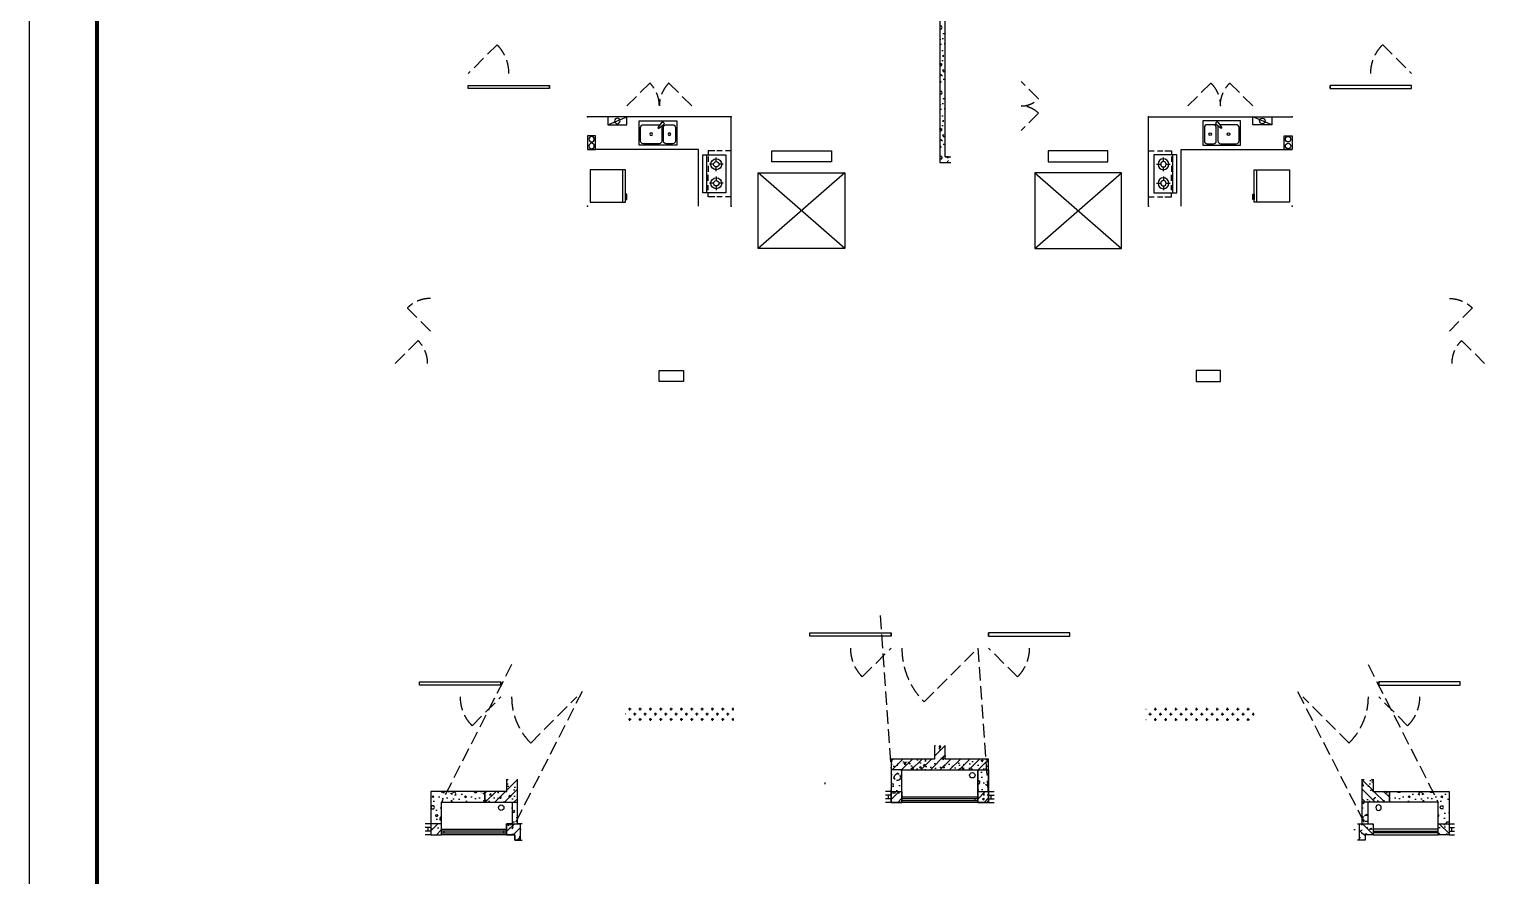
# Model space of a CAD drawing. Extents: x -624355 to 2378000, y 0 to 1700000.
# Drawn here: x 375645 to 402645, y 681728 to 697340 of the extents above; entities that cross this region are included whole.
import ezdxf
from ezdxf.enums import TextEntityAlignment as Align

# ---------------------------------------------------------------- set-up
doc = ezdxf.new("R2010")
doc.units = 0
doc.header["$LTSCALE"] = 1000
doc.header["$MEASUREMENT"] = 0
doc.linetypes.add('DASH', pattern=[0.35, 0.25, -0.1])
doc.layers.get('0').update_dxf_attribs({"linetype": 'CONTINUOUS'})
for name, color, linetype in [('AD-NAME-ROOM', 9, 'CONTINUOUS'), ('AE-ELEV-4', 251, 'CONTINUOUS'), ('AE-EQPM', 70, 'CONTINUOUS'), ('AE-EQPM-KICH', 84, 'CONTINUOUS'), ('AE-HDWR', 8, 'CONTINUOUS'), ('AE-PATN-MATE', 8, 'CONTINUOUS'), ('AE-PIPE', 10, 'CONTINUOUS'), ('AE-WALL', 255, 'CONTINUOUS'), ('AE-WALL-HACH', 15, 'CONTINUOUS'), ('AE-WIND', 11, 'CONTINUOUS'), ("Ax-07-F02-WY1$0$AX-01-P01-F(01)$0$Ax-A-Comp-Wall-F(01')$0$A-Wall-Fnsh", 152, 'CONTINUOUS'), ('C-SHET-SHET', 144, 'CONTINUOUS'), ('C-XREF-INT', 7, 'CONTINUOUS'), ('PX-05-TYN-ZUO$0$PX-B-COMP-WALL-BZ-LG-SUN$0$P-太阳能', 6, 'CONTINUOUS')]:
    doc.layers.add(name, color=color, linetype=linetype)
doc.layers.add('内框', color=8, linetype='CONTINUOUS', plot=False)
doc.layers.get('C-XREF-INT').off()
doc.styles.get("Standard").update_dxf_attribs({"font": '', "width": 0.7})
doc.styles.add('黑体', font='simhei.ttf')
doc.styles.get('Standard').set_extended_font_data('SimSun')

# ---------------------------------------------------------------- blocks, each defined once
blk = doc.blocks.new('对开门冰箱')
at = {"layer": 'AE-EQPM-KICH'}
for p, q in [((75, -700), (75, -50)), ((75, -50), (675, -50)), ((675, -50), (675, -700)), ((675, -650), (75, -650)), ((675, -700), (75, -700))]:
    blk.add_line(p, q, dxfattribs=at)
blk.add_lwpolyline([(625, -700), (625, -725), (525, -725), (525, -700)], close=True, dxfattribs=at)
blk = doc.blocks.new('AX-E2-COMP-WALL$0$JB-RanQiReShuiQi')
at = {"layer": 'AE-EQPM-KICH'}
blk.add_line((-175, 75), (175, -75), dxfattribs=at)
blk.add_lwpolyline([(175, -75), (-175, -75), (-175, 75), (175, 75)], close=True, dxfattribs=at)
blk.add_circle((0, 0), 51, dxfattribs=at)
blk = doc.blocks.new('AX-E2-COMP-WALL$0$hr-rqb')
at = {"layer": 'AE-EQPM-KICH'}
blk.add_lwpolyline([(-125, -150), (-125, 0), (125, 0), (125, -150)], close=True, dxfattribs=at)
for centre in [(-62.5, -75), (62.5, -75)]:
    blk.add_circle(centre, 50, dxfattribs=at)
blk = doc.blocks.new('PX-05-TYN-ZUO$0$20170321181117')
at = {"layer": 'AE-PATN-MATE'}
h = blk.add_hatch(dxfattribs=at)
h.set_pattern_fill('CROSS', color=256, scale=60, style=0)
h.set_pattern_definition([(0, (-193867.23, 175119.19), (95.25, 95.25), [47.625, -142.875]), (90, (-193843.42, 175095.38), (-95.25, 95.25), [47.625, -142.875])])
h.paths.add_polyline_path([(350, -400), (2350, -400), (2350, -100), (350, -100)])
blk = doc.blocks.new('JB-XiDiPen-2a-Auto')
at = {"layer": 'AE-EQPM-KICH'}
for p, q in [((-320, -195), (-320, -445)), ((-150, -145), (-270, -145)), ((-94, -101, -60), (-106, -113, -60)), ((-8, -217, -60), (-104, -144, -60)), ((-100, -445), (-100, -195)), ((-70, -195), (-70, -445)), ((-63, -105, -60), (4, -205, -60)), ((270, -145), (-20, -145)), ((4, -205, -60), (-8, -217, -60)), ((320, -445), (320, -195)), ((-270, -495), (-150, -495)), ((-20, -495), (270, -495))]:
    blk.add_line(p, q, dxfattribs=at)
blk.add_lwpolyline([(350, -525), (350, -75), (-350, -75), (-350, -525)], close=True, dxfattribs=at)
for centre in [(-210, -320), (125, -320)]:
    blk.add_circle(centre, 25, dxfattribs=at)
for centre, radius, start, end in [((-270, -195), 50, 90, 180), ((-150, -195), 50, 0, 90), ((-92, -128, -60), 20.5, 133.2269, 232.6892), ((-80, -116, -60), 20.5, 33.7646, 133.2269), ((-20, -195), 50, 154.7083, 180), ((-20, -195), 50, 90, 106.9882), ((270, -195), 50, 0, 90), ((-270, -445), 50, 180, 270), ((-150, -445), 50, 270, 0), ((-20, -445), 50, 180, 270), ((270, -445), 50, 270, 0)]:
    blk.add_arc(centre, radius, start, end, dxfattribs=at)
blk = doc.blocks.new('JB-LuJv-2a-Auto')
at = {"layer": 'AE-EQPM-KICH'}
for p, q in [((-425, 0), (-425, -103)), ((-425, -167), (-425, -265)), ((-350, -525), (-350, -100)), ((-350, -100), (350, -100)), ((-175, -150), (-175, -225)), ((175, -150), (175, -225)), ((350, -100), (350, -525)), ((425, 0), (425, -103)), ((425, -167), (425, -265)), ((-425, -303), (-425, -425)), ((-425, -425), (-350, -425)), ((350, -450), (-350, -450)), ((350, -525), (-350, -525)), ((-319, -425), (-218, -425)), ((-225, -275), (-300, -275)), ((-175, -325), (-175, -400)), ((-148, -425), (-36, -425)), ((-50, -275), (-125, -275)), ((132, -425), (18, -425)), ((50, -275), (125, -275)), ((175, -325), (175, -400)), ((305, -425), (210, -425)), ((225, -275), (300, -275)), ((425, -425), (350, -425)), ((425, -303), (425, -425))]:
    blk.add_line(p, q, dxfattribs=at)
for centre, radius in [((-175, -275), 100), ((-175, -275), 50), ((175, -275), 100), ((175, -275), 50)]:
    blk.add_circle(centre, radius, dxfattribs=at)
blk = doc.blocks.new('*U126')
at = {"layer": 'AE-EQPM-KICH'}
for p, q in [((0, -1650), (0, 0)), ((0, 0), (2650, 0)), ((600, -1650), (600, -600)), ((600, -600), (2650, -600))]:
    blk.add_line(p, q, dxfattribs=at)
for p in [(0, 0), (2650, 0), (0, -1650)]:
    blk.add_point(p, dxfattribs=at)
blk.add_blockref('JB-XiDiPen-2a-Auto', (1350, 0), dxfattribs=at)
at = {"layer": 'AE-EQPM-KICH', "extrusion": (0, 0, -1), "zscale": -1, "rotation": 270}
blk.add_blockref('JB-LuJv-2a-Auto', (0, -1050), dxfattribs=at)
blk = doc.blocks.new('户型二维')
at = {"layer": 'AE-ELEV-4', "linetype": 'DASH'}
for points in [[(2300, 600), (1006, -1941)], [(3600, 100), (2306, -2441)]]:
    blk.add_lwpolyline(points, dxfattribs=at)
at = {"layer": 'AE-EQPM-KICH'}
for p in [(3700, 10700), (6350, 10700), (3700, 9050)]:
    blk.add_point(p, dxfattribs=at)
at = {"layer": 'AE-PATN-MATE', "linetype": 'DASH'}
for points in [[(2250, 11500, 0.198912), (2030, 12030), (1500, 11500)], [(800, 7350, 0.198912), (376, 7174), (800, 6750)], [(750, 6150, 0.198912), (574, 6574), (150, 6150)], [(1350, 0, 0.198912), (1570, -530), (2100, 0)], [(2300, 0, 0.198912), (2651, -849), (3500, 0)]]:
    blk.add_lwpolyline(points, format="xyb", dxfattribs=at)
at = {"layer": 'AE-PATN-MATE', "linetype": 'DASH', "elevation": 0}
for points in [[(5025, 10900, 0.198912), (4849, 11324), (4425, 10900)], [(5025, 10900, -0.198912), (5201, 11324), (5625, 10900)], [(8550, 900, 0.198912), (8770, 370), (9300, 900)]]:
    blk.add_lwpolyline(points, format="xyb", dxfattribs=at)
at = {"layer": 'AE-EQPM-KICH', "xscale": -1}
blk.add_blockref('*U126', (6350, 10700), dxfattribs=at)
for name, p, rotation in [('AX-E2-COMP-WALL$0$JB-RanQiReShuiQi', (4250, 10625), 180), ('AX-E2-COMP-WALL$0$hr-rqb', (3850, 10225), 270), ('对开门冰箱', (3700, 9800), 90)]:
    blk.add_blockref(name, p, dxfattribs=dict(at, rotation=rotation))
at = {"layer": 'PX-05-TYN-ZUO$0$PX-B-COMP-WALL-BZ-LG-SUN$0$P-太阳能', "xscale": -1}
blk.add_blockref('PX-05-TYN-ZUO$0$20170321181117', (6750, -80), dxfattribs=at)
blk = doc.blocks.new('房间功能')
at = {"layer": 'AD-NAME-ROOM'}
for points in [[(5020, 6020), (5470, 6020), (5470, 5820), (5020, 5820)], [(15380, 6020), (14930, 6020), (14930, 5820), (15380, 5820)]]:
    blk.add_lwpolyline(points, close=True, dxfattribs=at)
at = {"color": 8}
for points in [[(1500, 11280), (3000, 11280), (3000, 11220), (1500, 11220)], [(18900, 11280), (17400, 11280), (17400, 11220), (18900, 11220)], [(7800, 1180), (9300, 1180), (9300, 1120), (7800, 1120)], [(12600, 1180), (11100, 1180), (11100, 1120), (12600, 1120)], [(600, 280), (2100, 280), (2100, 220), (600, 220)], [(19800, 280), (18300, 280), (18300, 220), (19800, 220)]]:
    blk.add_wipeout(points, dxfattribs=at).dxf.layer = 'AE-HDWR'
at = {"layer": 'AE-HDWR', "color": 8}
for points in [[(1500, 11280), (3000, 11280), (3000, 11220), (1500, 11220)], [(18900, 11280), (17400, 11280), (17400, 11220), (18900, 11220)], [(7800, 1180), (9300, 1180), (9300, 1120), (7800, 1120)], [(12600, 1180), (11100, 1180), (11100, 1120), (12600, 1120)], [(600, 280), (2100, 280), (2100, 220), (600, 220)], [(19800, 280), (18300, 280), (18300, 220), (19800, 220)]]:
    blk.add_lwpolyline(points, close=True, dxfattribs=at)
at = {"layer": 'AE-WALL'}
for points in [[(1500, 11220), (1500, 11280)], [(3000, 11220), (3000, 11280)], [(17400, 11220), (17400, 11280)], [(18900, 11220), (18900, 11280)], [(7800, 1120), (7800, 1180)], [(9300, 1120), (9300, 1180)], [(11100, 1120), (11100, 1180)], [(12600, 1120), (12600, 1180)], [(600, 220), (600, 280)], [(2100, 220), (2100, 280)], [(18300, 220), (18300, 280)], [(19800, 220), (19800, 280)]]:
    blk.add_lwpolyline(points, dxfattribs=at)
blk = doc.blocks.new('Ax-07-F02-WY1$0$AX-01-P01-F(01)$0$A$C23455073')
at = {"layer": "Ax-07-F02-WY1$0$AX-01-P01-F(01)$0$Ax-A-Comp-Wall-F(01')$0$A-Wall-Fnsh"}
blk.add_lwpolyline([(917, 647), (917, 479), (833, 279), (833, 160)], dxfattribs=at)
blk = doc.blocks.new('1F标高')
at = {"layer": 'AE-PATN-MATE', "linetype": 'DASH'}
for points in [[(5855, 10388, 0.198912), (6173, 10520), (5855, 10838)], [(26255, 10388, 0.198912), (26573, 10520), (26255, 10838)], [(5855, 10388, -0.198912), (6173, 10256), (5855, 9938)], [(26255, 10388, -0.198912), (26573, 10256), (26255, 9938)]]:
    blk.add_lwpolyline(points, format="xyb", dxfattribs=at)
at = {"layer": 'C-XREF-INT', "rotation": 179.9995736971572}
for p in [(5540, 17017), (25940, 17017)]:
    blk.add_blockref('Ax-07-F02-WY1$0$AX-01-P01-F(01)$0$A$C23455073', p, dxfattribs=at)
blk = doc.blocks.new('THAPE_A1L2_inner')
at = {"layer": '内框'}
blk.add_lwpolyline([(0, 0), (1261, 0), (1261, 594), (0, 594)], close=True, dxfattribs=at)
at = {"layer": '内框', "const_width": 1.4}
blk.add_lwpolyline([(25, 584), (25, 10), (1251, 10), (1251, 584)], close=True, dxfattribs=at)
at = {"layer": '内框', "style": '黑体', "width": 0.8}
blk.add_attdef('内框名称', (58.89, 599.29), '', height=8, dxfattribs=at)
blk = doc.blocks.new('201311_THAPE_A1L2')
blk.add_lwpolyline([(0, 0), (1261, 0), (1261, 594), (0, 594)], close=True)
at = {"const_width": 1.4}
blk.add_lwpolyline([(25, 584), (25, 10), (1251, 10), (1251, 584)], close=True, dxfattribs=at)
blk.add_attdef('作废标记', text='', height=400).set_placement((658, 330.5), align=Align.MIDDLE_CENTER)
blk = doc.blocks.new('*U61')
for p, q in [((900, 60), (0, 60)), ((900, 0), (0, 0))]:
    blk.add_line(p, q)
for points in [[(60, 0), (0, 0), (0, 60), (60, 60)], [(840, 0), (900, 0), (900, 60), (840, 60)]]:
    blk.add_lwpolyline(points, close=True)
blk = doc.blocks.new('DT')
at = {"layer": 'AE-EQPM'}
for p, q in [((357854, 341547), (357854, 341747)), ((357854, 341747), (358954, 341747)), ((358954, 341747), (358954, 341547)), ((357604, 339947), (357604, 341347)), ((357604, 341347), (359204, 341347)), ((359204, 341347), (357604, 339947)), ((359204, 339947), (357604, 341347)), ((358954, 341547), (357854, 341547)), ((359204, 341347), (359204, 339947)), ((359204, 339947), (357604, 339947))]:
    blk.add_line(p, q, dxfattribs=at)
blk = doc.blocks.new('核心筒二维-1F')
at = {"layer": 'AE-WALL-HACH'}
h = blk.add_hatch(dxfattribs=at)
h.set_pattern_fill('加气混凝土', color=256, scale=50)
h.set_pattern_definition([(0, (177, -183), (300, 600), [0, -600]), (0, (-174, -264), (300, 600), [0, -600]), (0, (21, -270), (300, 600), [0, -600]), (0, (234, -93), (300, 600), [0, -600]), (0, (-15, -300), (300, 600), [0, -600]), (0, (294, 285), (300, 600), [0, -600]), (0, (111, 237), (300, 600), [0, -600]), (0, (207, 162), (300, 600), [0, -600]), (0, (-282, 150), (300, 600), [0, -600]), (0, (12, 123), (300, 600), [0, -600]), (0, (-102, -30), (300, 600), [0, -600]), (0, (-96, -255), (300, 600), [0, -600]), (0, (129, -279), (300, 600), [0, -600]), (0, (294, -15), (300, 600), [0, -600]), (0, (-267, -108), (300, 600), [0, -600]), (0, (-216, -6), (300, 600), [0, -600]), (0, (18, -48), (300, 600), [0, -600]), (0, (-66, -135), (300, 600), [0, -600]), (0, (-114, 63), (300, 600), [0, -600]), (0, (-39, 288), (300, 600), [0, -600]), (0, (-243, -234), (300, 600), [0, -600]), (0, (87, 165), (300, 600), [0, -600]), (0, (-192, 174), (300, 600), [0, -600]), (0, (-240, 252), (300, 600), [0, -600]), (130.6013, (257.143, 97.143), (-1499.99998, 1800), [26.342, -11037.11]), (18.435, (214.29, 108.57), (1500, 600), [27.105, -3767.628]), (90, (214.3, 82.86), (300, 600), [25.714, -1174.286]), (161.565, (240, 74.29), (-1500, 600), [27.105, -3767.628]), (53.13, (240, 74.29), (300, 600), [28.57, -2971.43]), (135, (262.86, -231.43), (-300, 600), [24.244, -1672.813]), (45, (228.57, -231.43), (300, 600), [24.244, -1672.813]), (135, (245.71, -248.57), (-300, 600), [24.244, -1672.813]), (45, (245.71, -248.57), (300, 600), [24.244, -1672.813]), (116.565, (-25.7, 171.43), (-5e-05, 1200), [31.944, -638.877]), (180, (-40, 200), (-300, 600), [34.286, -565.714]), (63.435, (-88.57, 171.43), (3e-06, 1200), [31.944, -638.877]), (116.565, (-74.3, 142.86), (-5e-05, 1200), [31.944, -638.877]), (0, (-74.3, 142.86), (300, 600), [34.286, -565.714]), (63.435, (-40, 142.86), (3e-06, 1200), [31.944, -638.877]), (107.10273, (200, -31.429), (-899.999966, 3000.000005), [38.861, -16282.903]), (143.9726, (188.57, 5.714), (-5699.99993, 4200), [38.861, -8122.02]), (180, (157.14, 28.6), (-300, 600), [37.143, -562.857]), (36.0274, (88.57, 5.714), (5699.99996, 4199.99995), [38.861, -8122.02]), (71.565, (77.14, -28.57), (900, 3000), [36.14, -3758.593]), (107.10273, (88.571, -65.714), (-899.999966, 3000.000005), [38.861, -16282.903]), (143.9726, (120, -88.57), (-5699.99993, 4200), [38.861, -8122.02]), (0, (120, -88.6), (300, 600), [37.143, -562.857]), (36.0274, (157.143, -88.57), (5699.99996, 4199.99995), [38.861, -8122.02]), (71.565, (188.57, -65.71), (900, 3000), [36.14, -3758.593]), (150.2551, (205.714, 248.57), (-900, 600), [23.035, -4814.32]), (90, (185.7, 237.14), (300, 600), [22.857, -1177.143]), (29.7449, (185.714, 237.14), (900, 600), [23.035, -4814.32]), (116.565, (65.7, -177.14), (-5e-05, 1200), [31.944, -638.877]), (168.6901, (51.43, -148.57), (-2700, 600), [29.137, -6089.686]), (41.1859, (0, -162.857), (7499.99995, 6599.99994), [30.372, -12725.802]), (90, (0, -191.43), (300, 600), [28.57, -1171.43]), (138.8141, (22.857, -211.429), (-7499.99987, 6600.00004), [30.372, -12725.802]), (16.69924, (22.857, -211.429), (9899.99993, 2999.99997), [29.83, -12498.538]), (60.9454, (51.43, -202.857), (300, 600), [29.416, -12325.34]), (109.9831, (-185.714, 74.286), (-1500.00001, 4199.99999), [33.442, -14012.198]), (155.55605, (-197.143, 105.714), (-3900.00001, 1799.99996), [34.523, -14465.131]), (24.44395, (-260, 105.714), (3900, 1799.99999), [34.523, -14465.131]), (70.0169, (-271.429, 74.286), (1500, 4199.99999), [33.442, -14012.198]), (109.9831, (-260, 42.857), (-1500.00001, 4199.99999), [33.442, -14012.198]), (160.0169, (-228.57, 31.43), (-1500, 599.99997), [33.442, -6989.378]), (19.9831, (-228.57, 31.43), (1500, 600), [33.442, -6989.378]), (70.0169, (-197.143, 42.857), (1500, 4199.99999), [33.442, -14012.198]), (122.0054, (37.14, 20), (-300.00004, 600), [26.954, -5633.434]), (18.435, (-2.86, 34.29), (1500, 600), [27.105, -3767.628]), (90, (-2.86, 8.57), (300, 600), [25.714, -1174.286]), (161.565, (22.86, 0), (-1500, 600), [27.105, -3767.628]), (54.4623, (22.857, 0), (2100, 3000), [24.578, -10298.211]), (116.565, (-137.14, -125.7), (-5e-05, 1200), [31.944, -638.877]), (180, (-151.4, -97.14), (-300, 600), [31.43, -568.57]), (59.0362, (-200, -125.714), (300, 600), [33.32, -6963.822]), (120.9638, (-182.857, -154.286), (-300.00004, 599.99997), [33.32, -6963.822]), (0, (-182.86, -154.3), (300, 600), [31.43, -568.57]), (63.435, (-151.43, -154.3), (3e-06, 1200), [31.944, -638.877])])
edge = h.paths.add_edge_path()
edge.add_line((3440, -140), (3500, -140))
edge.add_line((3500, -140), (3500, 4600))
edge.add_line((3500, 4600), (3600, 4600))
edge.add_line((3600, 4600), (3600, -240))
edge.add_line((3600, -240), (3440, -240))
at = {"layer": 'AE-WALL'}
for points in [[(3438, 4600), (3500, 4600), (3500, 4568)], [(3440, -140), (3500, -140), (3500, 4600), (3600, 4600), (3600, -240), (3440, -240)], [(3600, 4617), (3600, 4568)], [(3500, -140), (3400, -140)], [(3520, -240), (3400, -240)]]:
    blk.add_lwpolyline(points, dxfattribs=at)
at = {"layer": 'AE-WIND'}
for points in [[(1800, 7150), (2700, 7150), (2700, 6950), (1800, 6950)], [(5400, 7150), (4500, 7150), (4500, 6950), (5400, 6950)]]:
    blk.add_lwpolyline(points, close=True, dxfattribs=at)
blk.add_blockref('DT', (-357354, -341777))
at = {"xscale": -1}
blk.add_blockref('DT', (364554, -341777), dxfattribs=at)
at = {"layer": 'AE-WIND', "extrusion": (0, 0, -1), "xscale": -1, "zscale": -1, "rotation": 180}
blk.add_blockref('*U61', (-2700, 7080), dxfattribs=at)
at = {"layer": 'AE-WIND', "extrusion": (0, 0, -1), "zscale": -1, "rotation": 180}
blk.add_blockref('*U61', (-4500, 7080), dxfattribs=at)
blk = doc.blocks.new('南面中间空调板排水')
at = {"layer": 'AE-WALL-HACH'}
h = blk.add_hatch(dxfattribs=at)
h.set_pattern_fill('钢筋混凝土', color=256, scale=50)
h.set_pattern_definition([(45, (-390276.56, -686824.87), (-88.388348, 88.388348), []), (50, (-390276.56, -686824.87), (358.63009, -31.37607), [37.5, -412.5]), (355, (-390276.56, -686824.87), (-69.37567, 376.09607), [30, -330]), (100.4514, (-390246.68, -686827.48), (289.25469, 344.71977), [31.8701, -350.57106]), (46.1842, (-390276.56, -686724.87), (533.62052, -82.7595), [56.25, -618.75]), (96.6356, (-390232.1, -686731.76), (467.33135, 487.05894), [47.80514, -525.8565]), (351.1842, (-390276.56, -686724.87), (467.33097, 487.0593), [45, -495]), (21, (-390226.56, -686749.87), (298.45353, -201.30945), [37.5, -412.5]), (326, (-390226.56, -686749.87), (121.65767, 362.57502), [30, -330]), (71.4514, (-390201.7, -686766.64), (420.11131, 161.26525), [31.8701, -350.57106]), (37.5, (-390276.56, -686824.87), (6.079928, 166.446927), [0, -326, 0, -335, 0, -331.25]), (7.5, (-390276.56, -686824.87), (131.53477, 197.205856), [0, -191, 0, -318.5, 0, -126.25]), (327.5, (-390388.06, -686824.87), (266.911218, -11.277436), [0, -125, 0, -390, 0, -517.5]), (317.5, (-390438.06, -686824.87), (291.593085, 50.05249), [0, -162.5, 0, -259, 0, -367.5])])
h.paths.add_polyline_path([(600, -2394), (600, -2644), (-200, -2644), (-200, -2844), (1600, -2844), (1600, -2644), (800, -2644), (800, -2394)])
h = blk.add_hatch(dxfattribs=at)
h.set_pattern_fill('加气混凝土', color=256, scale=50)
h.set_pattern_definition([(0, (-390099.56, -687007.87), (300, 600), [0, -600]), (0, (-390450.56, -687088.87), (300, 600), [0, -600]), (0, (-390255.56, -687094.87), (300, 600), [0, -600]), (0, (-390042.56, -686917.87), (300, 600), [0, -600]), (0, (-390291.56, -687124.87), (300, 600), [0, -600]), (0, (-389982.56, -686539.87), (300, 600), [0, -600]), (0, (-390165.56, -686587.87), (300, 600), [0, -600]), (0, (-390069.56, -686662.87), (300, 600), [0, -600]), (0, (-390558.56, -686674.87), (300, 600), [0, -600]), (0, (-390264.56, -686701.87), (300, 600), [0, -600]), (0, (-390378.56, -686854.87), (300, 600), [0, -600]), (0, (-390372.56, -687079.87), (300, 600), [0, -600]), (0, (-390147.56, -687103.87), (300, 600), [0, -600]), (0, (-389982.56, -686839.87), (300, 600), [0, -600]), (0, (-390543.56, -686932.87), (300, 600), [0, -600]), (0, (-390492.56, -686830.87), (300, 600), [0, -600]), (0, (-390258.56, -686872.87), (300, 600), [0, -600]), (0, (-390342.56, -686959.87), (300, 600), [0, -600]), (0, (-390390.56, -686761.87), (300, 600), [0, -600]), (0, (-390315.56, -686536.87), (300, 600), [0, -600]), (0, (-390519.56, -687058.87), (300, 600), [0, -600]), (0, (-390189.56, -686659.87), (300, 600), [0, -600]), (0, (-390468.56, -686650.87), (300, 600), [0, -600]), (0, (-390516.56, -686572.87), (300, 600), [0, -600]), (130.601294, (-390019.42, -686727.723), (-1499.9999834, 1800.0000079), [26.34155, -11037.111]), (18.434949, (-390062.28, -686716.29), (1499.999994, 599.999996), [27.10524, -3767.6279]), (90, (-390062.28, -686742), (300, 600), [25.7143, -1174.28565]), (161.565051, (-390036.56, -686750.58), (-1500.000008, 599.999955), [27.10524, -3767.6279]), (53.130102, (-390036.56, -686750.58), (300, 600), [28.57143, -2971.4285]), (135, (-390013.7, -687056.3), (-300.000036, 599.99996), [24.24366, -1672.8126]), (45, (-390048, -687056.3), (300, 600), [24.24366, -1672.8126]), (135, (-390030.85, -687073.44), (-300.000036, 599.99996), [24.24366, -1672.8126]), (45, (-390030.85, -687073.44), (300, 600), [24.24366, -1672.8126]), (116.56505, (-390302.3, -686653.44), (-5e-05, 1199.99997), [31.94383, -638.8765]), (180, (-390316.56, -686624.87), (-300, 600), [34.2857, -565.71425]), (63.43495, (-390365.13, -686653.44), (3e-06, 1200), [31.94383, -638.8765]), (116.56505, (-390350.85, -686682), (-5e-05, 1199.99997), [31.94383, -638.8765]), (0, (-390350.85, -686682), (300, 600), [34.2857, -565.71425]), (63.43495, (-390316.56, -686682), (3e-06, 1200), [31.94383, -638.8765]), (107.102728, (-390076.562, -686856.295), (-899.9999656, 3000.00000484), [38.86135, -16282.9025]), (143.972626, (-390087.99, -686819.15), (-5699.9999277, 4199.9999952), [38.86135, -8122.02]), (180, (-390119.4, -686796.3), (-300, 600), [37.14286, -562.8571]), (36.027373, (-390187.99, -686819.15), (5699.999958, 4199.9999547), [38.86135, -8122.02]), (71.565051, (-390199.42, -686853.44), (900.000005, 2999.999995), [36.1403, -3758.5928]), (107.102728, (-390187.99, -686890.58), (-899.9999656, 3000.00000484), [38.86135, -16282.9025]), (143.972626, (-390156.562, -686913.437), (-5699.9999277, 4199.9999952), [38.86135, -8122.02]), (0, (-390156.56, -686913.44), (300, 600), [37.14286, -562.8571]), (36.027373, (-390119.42, -686913.437), (5699.999958, 4199.9999547), [38.86135, -8122.02]), (71.565051, (-390087.99, -686890.58), (900.000005, 2999.999995), [36.1403, -3758.5928]), (150.255118, (-390070.85, -686576.295), (-900.000002, 599.9999926), [23.035, -4814.3196]), (90, (-390090.85, -686587.72), (300, 600), [22.85714, -1177.14275]), (29.744881, (-390090.85, -686587.72), (900.0000005, 599.999997), [23.035, -4814.3196]), (116.56505, (-390210.85, -687002), (-5e-05, 1199.99997), [31.94383, -638.8765]), (168.690067, (-390225.134, -686973.44), (-2700.000002, 599.999985), [29.13725, -6089.6855]), (41.185925, (-390276.562, -686987.723), (7499.9999546, 6599.9999423), [30.37184, -12725.802]), (90, (-390276.56, -687016.3), (300, 600), [28.57143, -1171.4285]), (138.814074, (-390253.705, -687036.295), (-7499.9998667, 6600.000042), [30.37184, -12725.802]), (16.699244, (-390253.705, -687036.295), (9899.9999255, 2999.9999686), [29.82945, -12498.5375]), (60.945396, (-390225.134, -687027.723), (299.9999992, 599.9999947), [29.4161, -12325.3395]), (109.983106, (-390462.277, -686750.58), (-1500.00000565, 4199.9999889), [33.442, -14012.1975]), (155.556045, (-390473.705, -686719.152), (-3900.0000149, 1799.9999626), [34.523, -14465.1315]), (24.4439547, (-390536.562, -686719.152), (3900.00000195, 1799.99999134), [34.523, -14465.1315]), (70.0168934, (-390547.99, -686750.58), (1500.0000045, 4199.9999896), [33.442, -14012.1975]), (109.983106, (-390536.562, -686782.01), (-1500.00000565, 4199.9999889), [33.442, -14012.1975]), (160.016893, (-390505.134, -686793.44), (-1500.000001, 599.9999727), [33.442, -6989.3775]), (19.9831065, (-390505.134, -686793.44), (1499.9999918, 599.999999), [33.442, -6989.3775]), (70.0168934, (-390473.705, -686782.01), (1500.0000045, 4199.9999896), [33.442, -14012.1975]), (122.005383, (-390239.42, -686804.866), (-300.0000403, 599.9999694), [26.95423, -5633.434]), (18.434949, (-390279.42, -686790.58), (1499.999994, 599.999996), [27.10524, -3767.6279]), (90, (-390279.42, -686816.3), (300, 600), [25.7143, -1174.28565]), (161.565051, (-390253.705, -686824.87), (-1500.000008, 599.999955), [27.10524, -3767.6279]), (54.462322, (-390253.705, -686824.866), (2099.999997, 2999.9999955), [24.57807, -10298.2115]), (116.56505, (-390413.7, -686950.6), (-5e-05, 1199.99997), [31.94383, -638.8765]), (180, (-390428, -686922), (-300, 600), [31.42857, -568.5714]), (59.0362434, (-390476.56, -686950.58), (300.000001, 599.999997), [33.31973, -6963.822]), (120.963756, (-390459.42, -686979.15), (-300.000041, 599.9999724), [33.31973, -6963.822]), (0, (-390459.4, -686979.15), (300, 600), [31.42857, -568.5714]), (63.43495, (-390428, -686979.15), (3e-06, 1200), [31.94383, -638.8765])])
h.paths.add_polyline_path([(0, -2844), (-200, -2844), (-200, -3244), (0, -3244)])
h.paths.add_polyline_path([(1400, -2844), (1600, -2844), (1600, -3244), (1400, -3244)])
h = blk.add_hatch(dxfattribs=at)
h.set_pattern_fill('钢筋混凝土', color=256, scale=50)
h.set_pattern_definition([(45, (-391745.49, -686524.87), (-88.388348, 88.388348), []), (50, (-391745.5, -686524.87), (358.63009, -31.37607), [37.5, -412.5]), (355, (-391745.5, -686524.87), (-69.37567, 376.09607), [30, -330]), (100.4514, (-391715.6, -686527.48), (289.25469, 344.71977), [31.8701, -350.57106]), (46.1842, (-391745.5, -686424.87), (533.62052, -82.7595), [56.25, -618.75]), (96.6356, (-391701, -686431.76), (467.33135, 487.05894), [47.80514, -525.8565]), (351.1842, (-391745.5, -686424.87), (467.33097, 487.0593), [45, -495]), (21, (-391695.5, -686449.87), (298.45353, -201.30945), [37.5, -412.5]), (326, (-391695.5, -686449.87), (121.65767, 362.57502), [30, -330]), (71.4514, (-391670.6, -686466.64), (420.11131, 161.26525), [31.8701, -350.57106]), (37.5, (-391745.49, -686524.87), (6.079928, 166.446927), [0, -326, 0, -335, 0, -331.25]), (7.5, (-391745.49, -686524.87), (131.53477, 197.205856), [0, -191, 0, -318.5, 0, -126.25]), (327.5, (-391856.99, -686524.87), (266.911218, -11.277436), [0, -125, 0, -390, 0, -517.5]), (317.5, (-391906.99, -686524.87), (291.593085, 50.05249), [0, -162.5, 0, -259, 0, -367.5])])
h.paths.add_polyline_path([(-200, -3244), (0, -3244), (0, -3444), (-200, -3444)])
h.paths.add_polyline_path([(1400, -3244), (1600, -3244), (1600, -3444), (1400, -3444)])
at = {"layer": 'AE-ELEV-4', "linetype": 'DASH'}
for points in [[(-400, 0), (-200, -2844)], [(1400, -600), (1600, -3444)]]:
    blk.add_lwpolyline(points, dxfattribs=at)
at = {"layer": 'AE-PATN-MATE', "linetype": 'DASH'}
blk.add_lwpolyline([(0, -600, 0.198912), (410, -1590), (1400, -600)], format="xyb", dxfattribs=at)
at = {"layer": 'AE-PIPE'}
blk.add_circle((1300, -2944, 3000), 50, dxfattribs=at)
at = {"layer": 'AE-WALL'}
blk.add_lwpolyline([(600, -2394), (600, -2644), (-200, -2644), (-200, -3444), (0, -3444), (0, -2844), (1400, -2844), (1400, -3444), (1600, -3444), (1600, -2644), (800, -2644), (800, -2394)], dxfattribs=at)
for points in [[(0, -2844), (-200, -2844), (-200, -3444), (0, -3444)], [(1400, -2844), (1600, -2844), (1600, -3444), (1400, -3444)], [(-200, -3244), (0, -3244), (0, -3444), (-200, -3444)], [(1400, -3244), (1600, -3244), (1600, -3444), (1400, -3444)]]:
    blk.add_lwpolyline(points, close=True, dxfattribs=at)
at = {"layer": 'AE-WIND'}
for points in [[(-200, -3244), (-300, -3244)], [(-200, -3309), (-300, -3309)], [(-200, -3379), (-300, -3379)], [(-200, -3444), (-300, -3444)], [(-250, -3379), (-250, -3309)], [(0, -3344), (1400, -3344)], [(1400, -3379), (0, -3379)], [(0, -3409), (1400, -3409)], [(1400, -3444), (0, -3444)], [(1350, -3409), (1350, -3379)], [(1600, -3244), (1700, -3244)], [(1600, -3309), (1700, -3309)], [(1600, -3379), (1700, -3379)], [(1600, -3444), (1700, -3444)], [(1650, -3379), (1650, -3309)]]:
    blk.add_lwpolyline(points, dxfattribs=at)
blk = doc.blocks.new('端套半平层空调板')
at = {"layer": 'AE-WALL-HACH'}
h = blk.add_hatch(dxfattribs=at)
h.set_pattern_fill('钢筋混凝土', color=256, scale=50)
h.set_pattern_definition([(45, (-384551.87, -683384.26), (-88.388348, 88.388348), []), (50, (-384551.87, -683384.26), (358.63009, -31.37607), [37.5, -412.5]), (355, (-384551.87, -683384.26), (-69.37567, 376.09607), [30, -330]), (100.4514, (-384522, -683386.87), (289.25469, 344.71977), [31.8701, -350.57106]), (46.1842, (-384551.87, -683284.26), (533.62052, -82.7595), [56.25, -618.75]), (96.6356, (-384507.4, -683291.15), (467.33135, 487.05894), [47.80514, -525.8565]), (351.1842, (-384551.87, -683284.26), (467.33097, 487.0593), [45, -495]), (21, (-384501.87, -683309.26), (298.45353, -201.30945), [37.5, -412.5]), (326, (-384501.87, -683309.26), (121.65767, 362.57502), [30, -330]), (71.4514, (-384477, -683326.03), (420.11131, 161.26525), [31.8701, -350.57106]), (37.5, (-384551.87, -683384.26), (6.079928, 166.446927), [0, -326, 0, -335, 0, -331.25]), (7.5, (-384551.87, -683384.26), (131.53477, 197.205856), [0, -191, 0, -318.5, 0, -126.25]), (327.5, (-384663.37, -683384.26), (266.911218, -11.277436), [0, -125, 0, -390, 0, -517.5]), (317.5, (-384713.37, -683384.26), (291.593085, 50.05249), [0, -162.5, 0, -259, 0, -367.5])])
h.paths.add_polyline_path([(-100, 424), (-100, 200), (-500, 200), (-500, 0), (100, 0), (100, 424)])
h = blk.add_hatch(dxfattribs=at)
h.set_pattern_fill('加气混凝土', color=256, scale=50)
h.set_pattern_definition([(0, (-384374.9, -683567.26), (300, 600), [0, -600]), (0, (-384725.9, -683648.26), (300, 600), [0, -600]), (0, (-384530.9, -683654.26), (300, 600), [0, -600]), (0, (-384317.9, -683477.26), (300, 600), [0, -600]), (0, (-384566.9, -683684.26), (300, 600), [0, -600]), (0, (-384257.9, -683099.26), (300, 600), [0, -600]), (0, (-384440.9, -683147.26), (300, 600), [0, -600]), (0, (-384344.9, -683222.26), (300, 600), [0, -600]), (0, (-384833.9, -683234.26), (300, 600), [0, -600]), (0, (-384539.9, -683261.26), (300, 600), [0, -600]), (0, (-384653.9, -683414.26), (300, 600), [0, -600]), (0, (-384647.9, -683639.26), (300, 600), [0, -600]), (0, (-384422.9, -683663.26), (300, 600), [0, -600]), (0, (-384257.9, -683399.26), (300, 600), [0, -600]), (0, (-384818.9, -683492.26), (300, 600), [0, -600]), (0, (-384767.9, -683390.26), (300, 600), [0, -600]), (0, (-384533.9, -683432.26), (300, 600), [0, -600]), (0, (-384617.9, -683519.26), (300, 600), [0, -600]), (0, (-384665.9, -683321.26), (300, 600), [0, -600]), (0, (-384590.9, -683096.26), (300, 600), [0, -600]), (0, (-384794.9, -683618.26), (300, 600), [0, -600]), (0, (-384464.9, -683219.26), (300, 600), [0, -600]), (0, (-384743.9, -683210.26), (300, 600), [0, -600]), (0, (-384791.9, -683132.26), (300, 600), [0, -600]), (130.601294, (-384294.73, -683287.114), (-1499.9999834, 1800.0000079), [26.34155, -11037.111]), (18.434949, (-384337.59, -683275.69), (1499.999994, 599.999996), [27.10524, -3767.6279]), (90, (-384337.6, -683301.4), (300, 600), [25.7143, -1174.28565]), (161.565051, (-384311.87, -683309.97), (-1500.000008, 599.999955), [27.10524, -3767.6279]), (53.130102, (-384311.87, -683309.97), (300, 600), [28.57143, -2971.4285]), (135, (-384289.01, -683615.69), (-300.000036, 599.99996), [24.24366, -1672.8126]), (45, (-384323.3, -683615.69), (300, 600), [24.24366, -1672.8126]), (135, (-384306.16, -683632.83), (-300.000036, 599.99996), [24.24366, -1672.8126]), (45, (-384306.16, -683632.83), (300, 600), [24.24366, -1672.8126]), (116.56505, (-384577.6, -683212.83), (-5e-05, 1199.99997), [31.94383, -638.8765]), (180, (-384591.9, -683184.26), (-300, 600), [34.2857, -565.71425]), (63.43495, (-384640.44, -683212.83), (3e-06, 1200), [31.94383, -638.8765]), (116.56505, (-384626.16, -683241.4), (-5e-05, 1199.99997), [31.94383, -638.8765]), (0, (-384626.16, -683241.4), (300, 600), [34.2857, -565.71425]), (63.43495, (-384591.87, -683241.4), (3e-06, 1200), [31.94383, -638.8765]), (107.102728, (-384351.872, -683415.685), (-899.9999656, 3000.00000484), [38.86135, -16282.9025]), (143.972626, (-384363.3, -683378.542), (-5699.9999277, 4199.9999952), [38.86135, -8122.02]), (180, (-384394.7, -683355.7), (-300, 600), [37.14286, -562.8571]), (36.027373, (-384463.3, -683378.542), (5699.999958, 4199.9999547), [38.86135, -8122.02]), (71.565051, (-384474.73, -683412.83), (900.000005, 2999.999995), [36.1403, -3758.5928]), (107.102728, (-384463.3, -683449.97), (-899.9999656, 3000.00000484), [38.86135, -16282.9025]), (143.972626, (-384431.87, -683472.83), (-5699.9999277, 4199.9999952), [38.86135, -8122.02]), (0, (-384431.9, -683472.8), (300, 600), [37.14286, -562.8571]), (36.027373, (-384394.73, -683472.83), (5699.999958, 4199.9999547), [38.86135, -8122.02]), (71.565051, (-384363.3, -683449.97), (900.000005, 2999.999995), [36.1403, -3758.5928]), (150.255118, (-384346.16, -683135.685), (-900.000002, 599.9999926), [23.035, -4814.3196]), (90, (-384366.16, -683147.1), (300, 600), [22.85714, -1177.14275]), (29.744881, (-384366.16, -683147.114), (900.0000005, 599.999997), [23.035, -4814.3196]), (116.56505, (-384486.16, -683561.4), (-5e-05, 1199.99997), [31.94383, -638.8765]), (168.690067, (-384500.443, -683532.83), (-2700.000002, 599.999985), [29.13725, -6089.6855]), (41.185925, (-384551.872, -683547.114), (7499.9999546, 6599.9999423), [30.37184, -12725.802]), (90, (-384551.87, -683575.7), (300, 600), [28.57143, -1171.4285]), (138.814074, (-384529.015, -683595.685), (-7499.9998667, 6600.000042), [30.37184, -12725.802]), (16.699244, (-384529.015, -683595.685), (9899.9999255, 2999.9999686), [29.82945, -12498.5375]), (60.945396, (-384500.443, -683587.114), (299.9999992, 599.9999947), [29.4161, -12325.3395]), (109.983106, (-384737.586, -683309.97), (-1500.00000565, 4199.9999889), [33.442, -14012.1975]), (155.556045, (-384749.015, -683278.542), (-3900.0000149, 1799.9999626), [34.523, -14465.1315]), (24.4439547, (-384811.872, -683278.542), (3900.00000195, 1799.99999134), [34.523, -14465.1315]), (70.0168934, (-384823.3, -683309.97), (1500.0000045, 4199.9999896), [33.442, -14012.1975]), (109.983106, (-384811.872, -683341.4), (-1500.00000565, 4199.9999889), [33.442, -14012.1975]), (160.016893, (-384780.443, -683352.83), (-1500.000001, 599.9999727), [33.442, -6989.3775]), (19.9831065, (-384780.443, -683352.83), (1499.9999918, 599.999999), [33.442, -6989.3775]), (70.0168934, (-384749.015, -683341.4), (1500.0000045, 4199.9999896), [33.442, -14012.1975]), (122.005383, (-384514.73, -683364.257), (-300.0000403, 599.9999694), [26.95423, -5633.434]), (18.434949, (-384554.73, -683349.97), (1499.999994, 599.999996), [27.10524, -3767.6279]), (90, (-384554.73, -683375.7), (300, 600), [25.7143, -1174.28565]), (161.565051, (-384529.01, -683384.26), (-1500.000008, 599.999955), [27.10524, -3767.6279]), (54.462322, (-384529.015, -683384.257), (2099.999997, 2999.9999955), [24.57807, -10298.2115]), (116.56505, (-384689, -683509.97), (-5e-05, 1199.99997), [31.94383, -638.8765]), (180, (-384703.3, -683481.4), (-300, 600), [31.42857, -568.5714]), (59.0362434, (-384751.87, -683509.97), (300.000001, 599.999997), [33.31973, -6963.822]), (120.963756, (-384734.73, -683538.54), (-300.000041, 599.9999724), [33.31973, -6963.822]), (0, (-384734.7, -683538.54), (300, 600), [31.42857, -568.5714]), (63.43495, (-384703.3, -683538.54), (3e-06, 1200), [31.94383, -638.8765])])
h.paths.add_polyline_path([(0, 0), (100, 0), (100, -400), (188, -400), (188, -460), (293, -498), (83, -535), (188, -572), (188, -700), (150, -700), (150, -600), (150, -400), (0, -400)])
h.paths.add_polyline_path([(-500, 200), (-1500, 200), (-1500, -400), (-1300, -400), (-1300, 0), (-500, 0)])
h = blk.add_hatch(dxfattribs=at)
h.set_pattern_fill('钢筋混凝土', color=256, scale=50)
h.set_pattern_definition([(45, (-384551.87, -683084.26), (-88.388348, 88.388348), []), (50, (-384551.87, -683084.26), (358.63009, -31.37607), [37.5, -412.5]), (355, (-384551.87, -683084.26), (-69.37567, 376.09607), [30, -330]), (100.4514, (-384522, -683086.87), (289.25469, 344.71977), [31.8701, -350.57106]), (46.1842, (-384551.87, -682984.26), (533.62052, -82.7595), [56.25, -618.75]), (96.6356, (-384507.4, -682991.15), (467.33135, 487.05894), [47.80514, -525.8565]), (351.1842, (-384551.87, -682984.26), (467.33097, 487.0593), [45, -495]), (21, (-384501.87, -683009.26), (298.45353, -201.30945), [37.5, -412.5]), (326, (-384501.87, -683009.26), (121.65767, 362.57502), [30, -330]), (71.4514, (-384477, -683026.03), (420.11131, 161.26525), [31.8701, -350.57106]), (37.5, (-384551.87, -683084.26), (6.079928, 166.446927), [0, -326, 0, -335, 0, -331.25]), (7.5, (-384551.87, -683084.26), (131.53477, 197.205856), [0, -191, 0, -318.5, 0, -126.25]), (327.5, (-384663.37, -683084.26), (266.911218, -11.277436), [0, -125, 0, -390, 0, -517.5]), (317.5, (-384713.37, -683084.26), (291.593085, 50.05249), [0, -162.5, 0, -259, 0, -367.5])])
h.paths.add_polyline_path([(-100, -400), (150, -400), (150, -700), (50, -700), (50, -600), (-100, -600)])
h.paths.add_polyline_path([(-1300, -400), (-1500, -400), (-1500, -600), (-1300, -600)])
at = {"layer": 'AE-PIPE'}
blk.add_circle((-200, -100, 3000), 50, dxfattribs=at)
at = {"layer": 'AE-WALL'}
for points in [[(-100, 424), (-100, 200), (-1500, 200), (-1500, -600), (-1300, -600), (-1300, 0), (0, 0), (0, -400), (-100, -400), (-100, -600), (50, -600), (50, -700), (188, -700)], [(188, -400), (100, -400), (100, 424)], [(-500, 200), (-500, 0)], [(0, 0), (100, 0)]]:
    blk.add_lwpolyline(points, dxfattribs=at)
for points in [[(-500, 200), (-1500, 200), (-1500, -600), (-1300, -600), (-1300, 0), (-500, 0)], [(-1300, -400), (-1500, -400), (-1500, -600), (-1300, -600)], [(-100, -400), (150, -400), (150, -700), (50, -700), (50, -600), (-100, -600)]]:
    blk.add_lwpolyline(points, close=True, dxfattribs=at)
at = {"layer": 'AE-WIND'}
for points in [[(-1500, -400), (-1600, -400)], [(-1500, -465), (-1600, -465)], [(-1500, -535), (-1600, -535)], [(-1550, -535), (-1550, -465)], [(-1300, -500), (-100, -500)], [(-100, -535), (-1300, -535)], [(-1250, -565), (-1250, -535)], [(-150, -565), (-150, -535)], [(-1500, -600), (-1600, -600)], [(-1300, -565), (-100, -565)], [(-100, -600), (-1300, -600)]]:
    blk.add_lwpolyline(points, dxfattribs=at)
blk = doc.blocks.new('中间套半平层空调板')
at = {"layer": 'AE-WALL-HACH'}
h = blk.add_hatch(dxfattribs=at)
h.set_pattern_fill('钢筋混凝土', color=256, scale=50)
h.set_pattern_definition([(45, (-384551.87, -683384.26), (-88.388348, 88.388348), []), (50, (-384551.87, -683384.26), (358.63009, -31.37607), [37.5, -412.5]), (355, (-384551.87, -683384.26), (-69.37567, 376.09607), [30, -330]), (100.4514, (-384522, -683386.87), (289.25469, 344.71977), [31.8701, -350.57106]), (46.1842, (-384551.87, -683284.26), (533.62052, -82.7595), [56.25, -618.75]), (96.6356, (-384507.4, -683291.15), (467.33135, 487.05894), [47.80514, -525.8565]), (351.1842, (-384551.87, -683284.26), (467.33097, 487.0593), [45, -495]), (21, (-384501.87, -683309.26), (298.45353, -201.30945), [37.5, -412.5]), (326, (-384501.87, -683309.26), (121.65767, 362.57502), [30, -330]), (71.4514, (-384477, -683326.03), (420.11131, 161.26525), [31.8701, -350.57106]), (37.5, (-384551.87, -683384.26), (6.079928, 166.446927), [0, -326, 0, -335, 0, -331.25]), (7.5, (-384551.87, -683384.26), (131.53477, 197.205856), [0, -191, 0, -318.5, 0, -126.25]), (327.5, (-384663.37, -683384.26), (266.911218, -11.277436), [0, -125, 0, -390, 0, -517.5]), (317.5, (-384713.37, -683384.26), (291.593085, 50.05249), [0, -162.5, 0, -259, 0, -367.5])])
h.paths.add_polyline_path([(-100, 424), (-100, 200), (-400, 200), (-400, 0), (100, 0), (100, 424)])
h = blk.add_hatch(dxfattribs=at)
h.set_pattern_fill('加气混凝土', color=256, scale=50)
h.set_pattern_definition([(0, (-384374.9, -683567.26), (300, 600), [0, -600]), (0, (-384725.9, -683648.26), (300, 600), [0, -600]), (0, (-384530.9, -683654.26), (300, 600), [0, -600]), (0, (-384317.9, -683477.26), (300, 600), [0, -600]), (0, (-384566.9, -683684.26), (300, 600), [0, -600]), (0, (-384257.9, -683099.26), (300, 600), [0, -600]), (0, (-384440.9, -683147.26), (300, 600), [0, -600]), (0, (-384344.9, -683222.26), (300, 600), [0, -600]), (0, (-384833.9, -683234.26), (300, 600), [0, -600]), (0, (-384539.9, -683261.26), (300, 600), [0, -600]), (0, (-384653.9, -683414.26), (300, 600), [0, -600]), (0, (-384647.9, -683639.26), (300, 600), [0, -600]), (0, (-384422.9, -683663.26), (300, 600), [0, -600]), (0, (-384257.9, -683399.26), (300, 600), [0, -600]), (0, (-384818.9, -683492.26), (300, 600), [0, -600]), (0, (-384767.9, -683390.26), (300, 600), [0, -600]), (0, (-384533.9, -683432.26), (300, 600), [0, -600]), (0, (-384617.9, -683519.26), (300, 600), [0, -600]), (0, (-384665.9, -683321.26), (300, 600), [0, -600]), (0, (-384590.9, -683096.26), (300, 600), [0, -600]), (0, (-384794.9, -683618.26), (300, 600), [0, -600]), (0, (-384464.9, -683219.26), (300, 600), [0, -600]), (0, (-384743.9, -683210.26), (300, 600), [0, -600]), (0, (-384791.9, -683132.26), (300, 600), [0, -600]), (130.601294, (-384294.73, -683287.114), (-1499.9999834, 1800.0000079), [26.34155, -11037.111]), (18.434949, (-384337.59, -683275.69), (1499.999994, 599.999996), [27.10524, -3767.6279]), (90, (-384337.6, -683301.4), (300, 600), [25.7143, -1174.28565]), (161.565051, (-384311.87, -683309.97), (-1500.000008, 599.999955), [27.10524, -3767.6279]), (53.130102, (-384311.87, -683309.97), (300, 600), [28.57143, -2971.4285]), (135, (-384289.01, -683615.69), (-300.000036, 599.99996), [24.24366, -1672.8126]), (45, (-384323.3, -683615.69), (300, 600), [24.24366, -1672.8126]), (135, (-384306.16, -683632.83), (-300.000036, 599.99996), [24.24366, -1672.8126]), (45, (-384306.16, -683632.83), (300, 600), [24.24366, -1672.8126]), (116.56505, (-384577.6, -683212.83), (-5e-05, 1199.99997), [31.94383, -638.8765]), (180, (-384591.9, -683184.26), (-300, 600), [34.2857, -565.71425]), (63.43495, (-384640.44, -683212.83), (3e-06, 1200), [31.94383, -638.8765]), (116.56505, (-384626.16, -683241.4), (-5e-05, 1199.99997), [31.94383, -638.8765]), (0, (-384626.16, -683241.4), (300, 600), [34.2857, -565.71425]), (63.43495, (-384591.87, -683241.4), (3e-06, 1200), [31.94383, -638.8765]), (107.102728, (-384351.872, -683415.685), (-899.9999656, 3000.00000484), [38.86135, -16282.9025]), (143.972626, (-384363.3, -683378.542), (-5699.9999277, 4199.9999952), [38.86135, -8122.02]), (180, (-384394.7, -683355.7), (-300, 600), [37.14286, -562.8571]), (36.027373, (-384463.3, -683378.542), (5699.999958, 4199.9999547), [38.86135, -8122.02]), (71.565051, (-384474.73, -683412.83), (900.000005, 2999.999995), [36.1403, -3758.5928]), (107.102728, (-384463.3, -683449.97), (-899.9999656, 3000.00000484), [38.86135, -16282.9025]), (143.972626, (-384431.87, -683472.83), (-5699.9999277, 4199.9999952), [38.86135, -8122.02]), (0, (-384431.9, -683472.8), (300, 600), [37.14286, -562.8571]), (36.027373, (-384394.73, -683472.83), (5699.999958, 4199.9999547), [38.86135, -8122.02]), (71.565051, (-384363.3, -683449.97), (900.000005, 2999.999995), [36.1403, -3758.5928]), (150.255118, (-384346.16, -683135.685), (-900.000002, 599.9999926), [23.035, -4814.3196]), (90, (-384366.16, -683147.1), (300, 600), [22.85714, -1177.14275]), (29.744881, (-384366.16, -683147.114), (900.0000005, 599.999997), [23.035, -4814.3196]), (116.56505, (-384486.16, -683561.4), (-5e-05, 1199.99997), [31.94383, -638.8765]), (168.690067, (-384500.443, -683532.83), (-2700.000002, 599.999985), [29.13725, -6089.6855]), (41.185925, (-384551.872, -683547.114), (7499.9999546, 6599.9999423), [30.37184, -12725.802]), (90, (-384551.87, -683575.7), (300, 600), [28.57143, -1171.4285]), (138.814074, (-384529.015, -683595.685), (-7499.9998667, 6600.000042), [30.37184, -12725.802]), (16.699244, (-384529.015, -683595.685), (9899.9999255, 2999.9999686), [29.82945, -12498.5375]), (60.945396, (-384500.443, -683587.114), (299.9999992, 599.9999947), [29.4161, -12325.3395]), (109.983106, (-384737.586, -683309.97), (-1500.00000565, 4199.9999889), [33.442, -14012.1975]), (155.556045, (-384749.015, -683278.542), (-3900.0000149, 1799.9999626), [34.523, -14465.1315]), (24.4439547, (-384811.872, -683278.542), (3900.00000195, 1799.99999134), [34.523, -14465.1315]), (70.0168934, (-384823.3, -683309.97), (1500.0000045, 4199.9999896), [33.442, -14012.1975]), (109.983106, (-384811.872, -683341.4), (-1500.00000565, 4199.9999889), [33.442, -14012.1975]), (160.016893, (-384780.443, -683352.83), (-1500.000001, 599.9999727), [33.442, -6989.3775]), (19.9831065, (-384780.443, -683352.83), (1499.9999918, 599.999999), [33.442, -6989.3775]), (70.0168934, (-384749.015, -683341.4), (1500.0000045, 4199.9999896), [33.442, -14012.1975]), (122.005383, (-384514.73, -683364.257), (-300.0000403, 599.9999694), [26.95423, -5633.434]), (18.434949, (-384554.73, -683349.97), (1499.999994, 599.999996), [27.10524, -3767.6279]), (90, (-384554.73, -683375.7), (300, 600), [25.7143, -1174.28565]), (161.565051, (-384529.01, -683384.26), (-1500.000008, 599.999955), [27.10524, -3767.6279]), (54.462322, (-384529.015, -683384.257), (2099.999997, 2999.9999955), [24.57807, -10298.2115]), (116.56505, (-384689, -683509.97), (-5e-05, 1199.99997), [31.94383, -638.8765]), (180, (-384703.3, -683481.4), (-300, 600), [31.42857, -568.5714]), (59.0362434, (-384751.87, -683509.97), (300.000001, 599.999997), [33.31973, -6963.822]), (120.963756, (-384734.73, -683538.54), (-300.000041, 599.9999724), [33.31973, -6963.822]), (0, (-384734.7, -683538.54), (300, 600), [31.42857, -568.5714]), (63.43495, (-384703.3, -683538.54), (3e-06, 1200), [31.94383, -638.8765])])
h.paths.add_polyline_path([(0, 0), (100, 0), (100, -400), (188, -400), (188, -460), (293, -498), (83, -535), (188, -572), (188, -700), (150, -700), (150, -600), (150, -400), (0, -400)])
h.paths.add_polyline_path([(-500, 200), (-1500, 200), (-1500, -400), (-1300, -400), (-1300, 0), (-500, 0)])
h = blk.add_hatch(dxfattribs=at)
h.set_pattern_fill('钢筋混凝土', color=256, scale=50)
h.set_pattern_definition([(45, (0, 0), (-88.388, 88.388), []), (50, (0, 0), (358.63, -31.376), [37.5, -412.5]), (355, (0, 0), (-69.376, 376.1), [30, -330]), (100.451, (29.9, -2.6), (289.255, 344.72), [31.87, -350.57]), (46.184, (0, 100), (533.62, -82.76), [56.25, -618.75]), (96.636, (44.47, 93.1), (467.33, 487.06), [47.8, -525.86]), (351.184, (0, 100), (467.33, 487.06), [45, -495]), (21, (50, 75), (298.454, -201.31), [37.5, -412.5]), (326, (50, 75), (121.66, 362.575), [30, -330]), (71.451, (74.87, 58.22), (420.11, 161.265), [31.87, -350.57]), (37.5, (0, 0), (6.08, 166.447), [0, -326, 0, -335, 0, -331.25]), (7.5, (0, 0), (131.535, 197.206), [0, -191, 0, -318.5, 0, -126.25]), (327.5, (-111.5, 0), (266.911, -11.277), [0, -125, 0, -390, 0, -517.5]), (317.5, (-161.5, 0), (291.593, 50.052), [0, -162.5, 0, -259, 0, -367.5])])
h.paths.add_polyline_path([(150, -400), (-100, -400), (-100, -600), (50, -600), (50, -700), (150, -700)])
h.paths.add_polyline_path([(-1300, -400), (-1500, -400), (-1500, -600), (-1300, -600)])
at = {"layer": 'AE-PIPE'}
blk.add_circle((-200, -100, 3000), 50, dxfattribs=at)
at = {"layer": 'AE-WALL'}
for points in [[(-100, 424), (-100, 200), (-1500, 200), (-1500, -600), (-1300, -600), (-1300, 0), (0, 0), (0, -400), (-100, -400), (-100, -600), (50, -600), (50, -700), (188, -700)], [(188, -400), (100, -400), (100, 424)], [(-400, 200), (-400, 0)], [(0, 0), (100, 0)]]:
    blk.add_lwpolyline(points, dxfattribs=at)
for points in [[(-400, 200), (-1500, 200), (-1500, -600), (-1300, -600), (-1300, 0), (-400, 0)], [(-1300, -400), (-1500, -400), (-1500, -600), (-1300, -600)], [(150, -400), (-100, -400), (-100, -600), (50, -600), (50, -700), (150, -700)]]:
    blk.add_lwpolyline(points, close=True, dxfattribs=at)
at = {"layer": 'AE-WIND'}
for points in [[(-1500, -400), (-1600, -400)], [(-1500, -465), (-1600, -465)], [(-1500, -535), (-1600, -535)], [(-1550, -535), (-1550, -465)], [(-1300, -500), (-100, -500)], [(-100, -535), (-1300, -535)], [(-1250, -565), (-1250, -535)], [(-150, -565), (-150, -535)], [(-1500, -600), (-1600, -600)], [(-1300, -565), (-100, -565)], [(-100, -600), (-1300, -600)]]:
    blk.add_lwpolyline(points, dxfattribs=at)

msp = doc.modelspace()

# ---------------------------------------------------------------- linework, layer by layer
at = {"layer": 'AE-WIND'}
msp.add_lwpolyline([(390327, 683416), (390327, 683446)], dxfattribs=at)

# ---------------------------------------------------------------- block references
at = {"layer": 'C-XREF-INT'}
for name, p in [('房间功能', (382245, 685025)), ('端套半平层空调板', (384552, 683084))]:
    msp.add_blockref(name, p, dxfattribs=at)
at = {"layer": 'C-XREF-INT', "xscale": -1}
msp.add_blockref('中间套半平层空调板', (400339, 683084), dxfattribs=at)

# ---------------------------------------------------------------- next in the draw order: block references
at = {"layer": 'C-SHET-SHET', "xscale": 50, "yscale": 50, "zscale": 50}
msp.add_blockref('201311_THAPE_A1L2', (375645, 679628), dxfattribs=at)
at = {"layer": 'C-XREF-INT', "xscale": -1}
for name, p in [('核心筒二维-1F', (396045, 695125)), ('户型二维', (402645, 685025))]:
    msp.add_blockref(name, p, dxfattribs=at)
at = {"layer": 'C-XREF-INT'}
for name, p in [('1F标高', (388091, 685537)), ('户型二维', (382245, 685025)), ('南面中间空调板排水', (391745, 686525))]:
    msp.add_blockref(name, p, dxfattribs=at)
at = {"layer": '内框', "xscale": 50, "yscale": 50, "zscale": 50}
msp.add_blockref('THAPE_A1L2_inner', (375645, 679628), dxfattribs=at)

doc.saveas('drawing.dxf')
